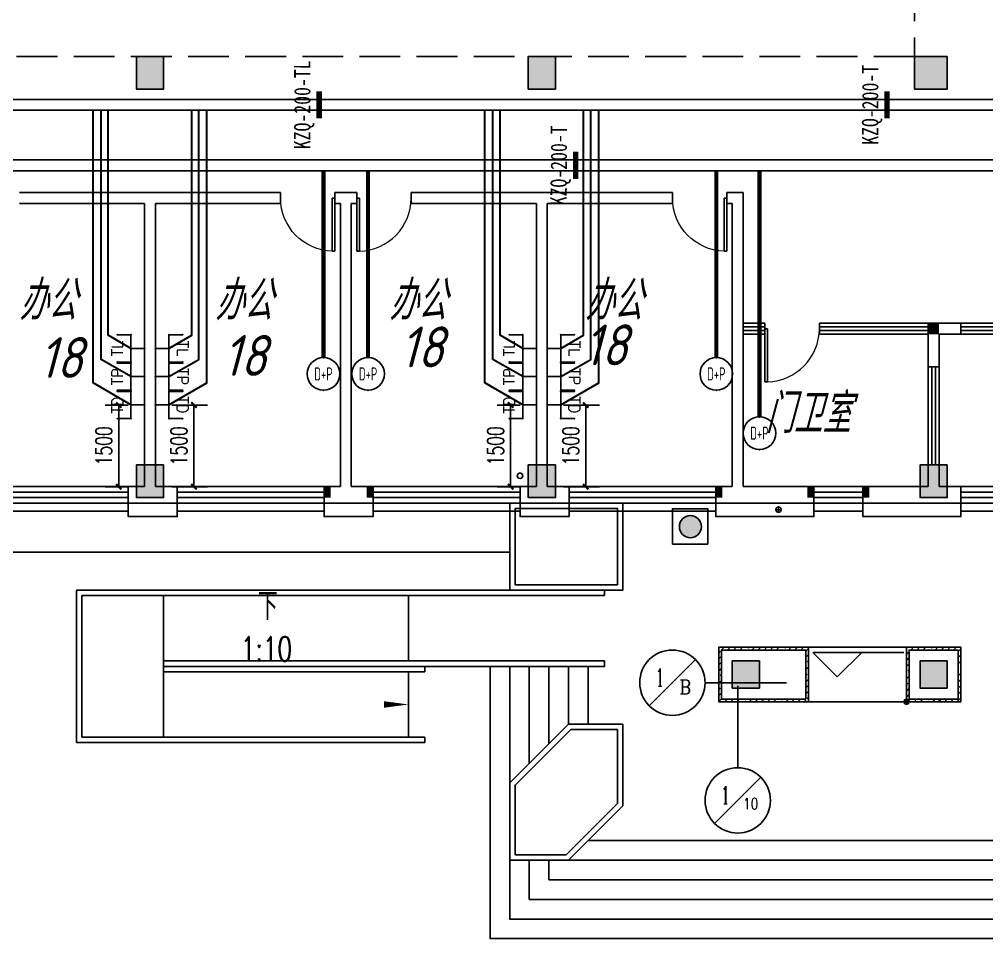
# Model space of a CAD drawing. Extents: x 1398449 to 2142961, y 256969 to 1032940.
# Drawn here: x 1567291 to 1585065, y 831354 to 848236 of the extents above; entities that cross this region are included whole.
import ezdxf
from ezdxf.enums import TextEntityAlignment as Align

# ---------------------------------------------------------------- set-up
doc = ezdxf.new("R2010")
doc.units = 0
doc.header["$LTSCALE"] = 1500
doc.header["$PDSIZE"] = 50
doc.linetypes.add('DASH', pattern=[0.35, 0.25, -0.1])
for name, color, linetype in [('1-建筑底图', 8, 'Continuous'), ('CABLETRAY_PDS', 6, 'Continuous'), ('EQUIP-通讯', 3, 'Continuous'), ('TEL_DIM', 3, 'Continuous'), ('WIRE-综合布线', 5, 'Continuous'), ('光纤点位', 3, 'Continuous'), ('内网桥架', 1, 'Continuous'), ('抗震支吊架', 2, 'Continuous'), ('排水', 153, 'Continuous'), ('红机电话', 3, 'Continuous'), ('结构柱子', 253, 'Continuous'), ('蓝机电话', 3, 'Continuous'), ('防火分区', 8, 'Continuous')]:
    doc.layers.add(name, color=color, linetype=linetype)
doc.layers.add('内网线路', color=1, linetype='Continuous', lineweight=30)
doc.styles.add('_TCH_AXIS', font='COMPLEX', dxfattribs={"bigfont": 'GBCBIG'})
doc.styles.add('_TCH_DIM', font='SIMPLEX', dxfattribs={"bigfont": 'GBCBIG'})
doc.styles.add('_TCH_DIM_T3', font='SIMPLEX', dxfattribs={"width": 0.705882, "bigfont": 'GBCBIG'})
doc.styles.add('_TEL_ATTDEF', font='GBENOR', dxfattribs={"width": 0.8, "height": 3, "bigfont": 'GBCBIG'})
doc.styles.add('_TEL_DIM', font='SIMPLEX', dxfattribs={"width": 0.8, "height": 3.5, "bigfont": 'HZTXT'})
doc.styles.add('kzcad', font='', dxfattribs={"width": 0.8})
doc.styles.get("Standard").update_dxf_attribs({"font": 'gbeitc.shx', "bigfont": 'gbcbig.shx'})
doc.styles.get('kzcad').set_extended_font_data('SimSun')
doc.linetypes.add('JIEDI', pattern='A,1.25,-0.25,0.25,-0.25,0.625,["/",Standard,S=0.6,R=0,X=0,Y=-0.3],0.625,-0.25,0.25,-0.25', length=4)
doc.dimstyles.new('_TCH_ARCH&&100', dxfattribs={"dimtxt": 297.5, "dimasz": 100, "dimexe": 250, "dimexo": 300, "dimgap": 126.25, "dimtad": 1, "dimdec": 0, "dimzin": 0, "dimdsep": 46, "dimtxsty": '_TCH_DIM_T3', "dimblk": 'ARCHTICK', "dimcen": 0.09, "dimclrt": 7, "dimazin": 2, "dimtfac": 1, "dimtdec": 0, "dimtix": 1, "dimtmove": 2, "dimatfit": 3, "dimfxl": 1, "dimtolj": 1, "dimtzin": 0, "dimarcsym": 0})
pattern_1 = [(45, (-450041.67, -846153.72), (-112.253202, 112.253202), []), (45, (-449929.41, -846153.72), (-112.253202, 112.253202), [79.375, -39.6875])]

# ---------------------------------------------------------------- blocks, each defined once
blk = doc.blocks.new('A$C2CDD3BEF')
at = {"layer": '防火分区'}
h = blk.add_hatch(color=7, dxfattribs=at)
h.dxf.hatch_style = 1
edge = h.paths.add_edge_path()
edge.add_arc((460, 446), 282, 0, 360)
at = {"layer": '防火分区', "color": 7}
blk.add_lwpolyline([(0, 0), (900, 0), (900, 900), (0, 900)], close=True, dxfattribs=at)
blk.add_circle((460, 446), 282, dxfattribs=at)
blk = doc.blocks.new('A$C7C7335C3')
at = {"layer": '结构柱子'}
h = blk.add_hatch(color=6, dxfattribs=at)
h.dxf.hatch_style = 1
h.paths.add_polyline_path([(50850, 22800), (50350, 22800), (50350, 22200), (50850, 22200)])
h = blk.add_hatch(color=6, dxfattribs=at)
h.dxf.hatch_style = 1
h.paths.add_polyline_path([(58050, 22800), (57550, 22800), (57550, 22200), (58050, 22200)])
h = blk.add_hatch(color=6, dxfattribs=at)
h.dxf.hatch_style = 1
h.paths.add_polyline_path([(65250, 22200), (65250, 22800), (64650, 22800), (64650, 22200)])
h = blk.add_hatch(color=6, dxfattribs=at)
h.dxf.hatch_style = 1
h.paths.add_polyline_path([(50850, 15300), (50350, 15300), (50350, 14700), (50850, 14700)])
h = blk.add_hatch(color=6, dxfattribs=at)
h.dxf.hatch_style = 1
h.paths.add_polyline_path([(58050, 14700), (58050, 15300), (57550, 15300), (57550, 14700)])
h = blk.add_hatch(color=6, dxfattribs=at)
h.dxf.hatch_style = 1
h.paths.add_polyline_path([(65250, 15300), (64750, 15300), (64750, 14700), (65250, 14700)])
h = blk.add_hatch(color=6, dxfattribs=at)
h.dxf.hatch_style = 1
h.paths.add_polyline_path([(61800, 11700), (61300, 11700), (61300, 11200), (61800, 11200)])
h = blk.add_hatch(color=6, dxfattribs=at)
h.dxf.hatch_style = 1
h.paths.add_polyline_path([(65250, 11700), (64750, 11700), (64750, 11200), (65250, 11200)])
at = {"layer": '结构柱子', "color": 6}
for points in [[(50850, 22800), (50350, 22800), (50350, 22200), (50850, 22200)], [(58050, 22800), (57550, 22800), (57550, 22200), (58050, 22200)], [(65250, 22800), (64650, 22800), (64650, 22200), (65250, 22200)], [(50850, 15300), (50350, 15300), (50350, 14700), (50850, 14700)], [(58050, 15300), (57550, 15300), (57550, 14700), (58050, 14700)], [(65250, 15300), (64750, 15300), (64750, 14700), (65250, 14700)], [(61800, 11700), (61300, 11700), (61300, 11200), (61800, 11200)], [(65250, 11700), (64750, 11700), (64750, 11200), (65250, 11200)]]:
    blk.add_lwpolyline(points, close=True, dxfattribs=at)
blk = doc.blocks.new('ng')
at = {"layer": '排水'}
for p, q in [((345991, 781358), (346091, 781358)), ((346041, 781408), (346041, 781308))]:
    blk.add_line(p, q, dxfattribs=at)
blk.add_circle((346041, 781358), 50, dxfattribs=at)
blk = doc.blocks.new('$TCHSYS$WIN2D')
for p, q in [((-0.5, 0.5), (0.5, 0.5)), ((-0.5, 0.5), (-0.5, -0.5)), ((0.5, 0.5), (0.5, -0.5)), ((0.5, 0.1667), (-0.5, 0.1667)), ((0.5, -0.1667), (-0.5, -0.1667)), ((-0.5, -0.5), (0.5, -0.5))]:
    blk.add_line(p, q)
blk = doc.blocks.new('$DorLib2D$00000001')
for p, q in [((0.45, 0.975), (0.5, 0.975)), ((0.45, 0), (0.45, 0.975)), ((0.5, 0), (0.5, 0.975)), ((0.5, 0), (0.45, 0))]:
    blk.add_line(p, q)
at = {"lineweight": 13}
blk.add_arc((0.475, 0), 0.975, 91.4693, 180, dxfattribs=at)
blk = doc.blocks.new('1-一层建筑底图')
at = {"layer": '1-建筑底图'}
h = blk.add_hatch(dxfattribs=at)
h.set_pattern_fill('ANSI33', color=256, scale=50)
h.set_pattern_definition(pattern_1)
h.paths.add_polyline_path([(62700, 11050), (61050, 11050), (61050, 12050), (62700, 12050)])
h.paths.add_polyline_path([(62650, 11100), (61100, 11100), (61100, 12000), (62650, 12000)], flags=16)
h = blk.add_hatch(dxfattribs=at)
h.set_pattern_fill('ANSI33', color=256, scale=50)
h.set_pattern_definition(pattern_1)
h.paths.add_polyline_path([(65500, 11050), (64500, 11050), (64500, 12050), (65500, 12050)])
h.paths.add_polyline_path([(65450, 11100), (64550, 11100), (64550, 12000), (65450, 12000)], flags=16)
for p, q in [((50600, 20400), (48200, 20400)), ((53000, 20400), (50600, 20400)), ((53000, 20200), (53000, 20400)), ((54200, 20400), (54000, 20400)), ((54000, 20400), (54000, 20200)), ((54400, 20400), (54200, 20400)), ((54400, 20200), (54400, 20400)), ((57800, 20400), (55400, 20400)), ((55400, 20400), (55400, 20200)), ((60200, 20400), (57800, 20400)), ((60200, 20200), (60200, 20400)), ((61500, 20400), (61200, 20400)), ((61200, 20400), (61200, 20200)), ((61500, 20400), (61500, 17900)), ((48200, 20200), (50500, 20200)), ((50500, 20200), (50500, 15000)), ((50700, 20200), (50700, 15000)), ((50700, 20200), (53000, 20200)), ((54000, 20200), (54100, 20200)), ((54100, 20200), (54100, 15000)), ((54300, 20200), (54300, 15000)), ((54300, 20200), (54400, 20200)), ((55400, 20200), (57700, 20200)), ((57700, 20200), (57700, 15000)), ((57900, 20200), (60200, 20200)), ((57900, 20200), (57900, 15000)), ((61200, 20200), (61300, 20200)), ((61300, 20200), (61300, 17900)), ((61900, 18000), (61500, 18000)), ((61900, 17800), (61900, 18000)), ((64900, 18000), (62900, 18000)), ((62900, 18000), (62900, 17800)), ((65500, 18000), (64900, 18000)), ((64900, 18000), (64900, 17200)), ((65500, 17800), (65500, 18000)), ((61300, 17900), (61300, 15000)), ((61500, 17933.3), (61900, 17933.3)), ((61500, 17900), (61500, 15000)), ((61500, 17866.7), (61900, 17866.7)), ((61500, 17800), (61900, 17800)), ((62900, 17933.3), (64900, 17933.3)), ((62900, 17866.7), (64900, 17866.7)), ((62900, 17800), (64900, 17800)), ((65100, 17800), (65500, 17800)), ((65100, 17200), (65100, 17800)), ((64900, 17200), (65100, 17200)), ((65100, 15400), (64900, 15400)), ((64900, 15400), (64900, 15000)), ((65100, 15000), (65100, 15400)), ((50500, 15000), (50200, 15000)), ((50200, 15000), (50200, 14700)), ((51100, 15000), (50700, 15000)), ((51100, 14700), (51100, 15000)), ((54100, 15000), (53800, 15000)), ((53800, 15000), (53800, 14700)), ((54700, 15000), (54300, 15000)), ((54700, 14700), (54700, 15000)), ((57700, 15000), (57400, 15000)), ((57400, 15000), (57400, 14700)), ((58300, 15000), (57900, 15000)), ((58300, 14700), (58300, 15000)), ((61300, 15000), (61000, 15000)), ((61000, 15000), (61000, 14700)), ((62800, 15000), (61500, 15000)), ((62800, 14700), (62800, 15000)), ((64900, 15000), (63700, 15000)), ((63700, 15000), (63700, 14700)), ((65500, 15000), (65100, 15000)), ((65500, 14700), (65500, 15000)), ((50200, 14700), (50600, 14700)), ((50600, 14700), (51100, 14700)), ((53800, 14700), (54200, 14700)), ((54200, 14700), (54700, 14700)), ((57210, 13100), (57210, 14700)), ((57400, 14700), (57800, 14700)), ((57800, 14700), (58300, 14700)), ((61000, 14700), (61400, 14700)), ((61400, 14700), (62800, 14700)), ((63700, 14700), (65000, 14700)), ((65000, 14700), (65500, 14700)), ((49250, 13100), (49250, 10300)), ((49250, 13100), (58950, 13100)), ((49350, 13000), (49350, 10400)), ((49350, 13000), (58950, 13000)), ((50850, 13000), (50850, 10400)), ((55350, 13000), (55350, 11800)), ((58950, 13100), (58950, 13000)), ((64500, 12050), (62700, 12050)), ((63230, 11506.2), (62780, 11956.2)), ((62780, 11956.2), (64454.1, 11956.2)), ((63230, 11506.2), (63680, 11956.2)), ((50850, 11800), (58950, 11800)), ((58950, 11800), (58950, 11700)), ((59775, 10975.7), (60623.6, 11824.3)), ((50850, 11700), (58950, 11700)), ((50850, 11600), (55650, 11600)), ((55350, 11600), (55350, 10400)), ((55650, 11600), (55650, 11700)), ((56850, 11700), (56850, 6700)), ((62299.3, 11400), (60799.3, 11400)), ((61400.3, 11339.5), (61400.3, 9839.5)), ((62700, 11050), (64500, 11050)), ((49350, 10400), (55650, 10400)), ((55650, 10300), (55650, 10400)), ((49250, 10300), (55650, 10300)), ((60976, 8815.2), (61824.6, 9663.8)), ((56850, 6700), (82150, 6700))]:
    blk.add_line(p, q, dxfattribs=at)
at = {"layer": '1-建筑底图', "linetype": 'DASH', "ltscale": 2}
blk.add_lwpolyline([(43700.1, 28500), (64650.1, 28500), (64650.1, 22900), (43700.1, 22900)], close=True, dxfattribs=at)
at = {"layer": '1-建筑底图'}
for points in [[(57210, 13800), (30300, 13800), (30300, 18750)], [(47500, 14700), (47500, 14550), (50200, 14550), (50200, 14700)], [(50200, 14700), (50200, 14450), (51100, 14450), (51100, 14700)], [(51100, 14700), (51100, 14550), (53800, 14550), (53800, 14700)], [(53800, 14700), (53800, 14450), (54700, 14450), (54700, 14700)], [(54700, 14700), (54700, 14550), (57400, 14550), (57400, 14700)], [(57400, 14700), (57400, 14450), (58300, 14450), (58300, 14700)], [(58300, 14700), (58300, 14550), (61000, 14550), (61000, 14700)], [(61000, 14700), (61000, 14450), (62800, 14450), (62800, 14700)], [(62800, 14700), (62800, 14550), (63700, 14550), (63700, 14700)], [(63700, 14700), (63700, 14450), (65500, 14450), (65500, 14700)], [(65500, 14700), (65500, 14550), (66400, 14550), (66400, 14700)], [(56850, 11700), (56850, 6700), (82150, 6700), (82150, 11700)], [(57210, 11700), (57210, 7060), (81790, 7060), (81790, 11700)], [(57570, 11700), (57570, 9920)], [(57930, 11700), (57930, 10280)], [(58290, 11700), (58290, 10640)], [(58650, 11700), (58650, 10640)], [(59290, 10640), (59290, 9140), (58290, 8140), (57210, 8140), (57210, 9560), (58290, 10640), (59290, 10640)], [(58650, 8500), (80350, 8500)], [(57570, 8140), (57570, 7420), (81430, 7420), (81430, 8140)], [(57930, 8140), (57930, 7780), (81070, 7780), (81070, 8140)], [(58290, 8140), (80710, 8140)]]:
    blk.add_lwpolyline(points, dxfattribs=at)
for points in [[(57210, 14700), (59290, 14700), (59290, 13100), (57210, 13100)], [(57310, 14600), (59190, 14600), (59190, 13200), (57310, 13200)], [(62700, 11050), (61050, 11050), (61050, 12050), (62700, 12050)], [(62650, 11100), (61100, 11100), (61100, 12000), (62650, 12000)], [(65500, 11050), (64500, 11050), (64500, 12050), (65500, 12050)], [(65450, 11100), (64550, 11100), (64550, 12000), (65450, 12000)], [(61800, 11300), (61300, 11300), (61300, 11800), (61800, 11800)], [(65250, 11300), (64750, 11300), (64750, 11800), (65250, 11800)], [(59190, 10540), (59190, 9181.4), (58248.6, 8240), (57310, 8240), (57310, 9518.6), (58331.5, 10540)]]:
    blk.add_lwpolyline(points, close=True, dxfattribs=at)
blk.add_lwpolyline([(55350, 12400, 0, 0, 0), (50100, 12400, 0, 0, 0), (50100, 11000, 0, 0, 0), (55350, 11000, 0, 120, 0), (54900, 11000, 0, 0, 0)], format="xyseb", dxfattribs=at)
at = {"layer": '1-建筑底图', "const_width": 60}
blk.add_lwpolyline([(64489.2, 11078, 1), (64510.9, 11022, 1)], format="xyb", close=True, dxfattribs=at)
at = {"layer": '1-建筑底图'}
for centre, radius in [((57400, 15200), 50), ((60199.3, 11400), 600), ((61400.3, 9239.5), 600)]:
    blk.add_circle(centre, radius, dxfattribs=at)
for points in [[(64900.1, 18000), (64900.1, 17800), (65100.1, 18000), (65100.1, 17800)], [(53920.1, 15000), (53920.1, 14800), (53800.1, 15000), (53800.1, 14800)], [(54700.1, 15000), (54700.1, 14800), (54580.1, 15000), (54580.1, 14800)], [(61120.1, 15000), (61120.1, 14800), (61000.1, 15000), (61000.1, 14800)], [(62800, 15000), (62800, 14800), (62680, 15000), (62680, 14800)], [(63820, 15000), (63820, 14800), (63700, 15000), (63700, 14800)]]:
    blk.add_solid(points, dxfattribs=at)
blk.add_blockref('A$C7C7335C3', (0, 100), dxfattribs=at)
for name, p, xscale, yscale, zscale in [('$DorLib2D$00000001', (53500, 20300), 1000, -1000, 1000), ('$DorLib2D$00000001', (54900, 20300), -1000, -1000, -1000), ('$DorLib2D$00000001', (60700, 20300), 1000, -1000, 1000), ('$TCHSYS$WIN2D', (48850, 14850), 2700, -300, 2700), ('$TCHSYS$WIN2D', (52450, 14850), 2700, -300, 2700), ('$TCHSYS$WIN2D', (56050, 14850), 2700, -300, 2700), ('$TCHSYS$WIN2D', (59650, 14850), 2700, -300, 2700), ('$TCHSYS$WIN2D', (63250, 14850), 900, -300, 900), ('A$C2CDD3BEF', (60199.8, 13945.1), 0.7200000000000001, 0.7200000000000001, 0.7200000000000001)]:
    blk.add_blockref(name, p, dxfattribs=dict(at, xscale=xscale, yscale=yscale, zscale=zscale))
for name, p, xscale, yscale, zscale, rotation in [('$TCHSYS$WIN2D', (66375, 17900), 1750, -200, 1750, 359.9999999999896), ('$DorLib2D$00000001', (62400, 17900), -1000, -1000, -1000, 359.9999999999907), ('$TCHSYS$WIN2D', (65000, 16300), 1800, -200, 1800, 89.9999999999911), ('$TCHSYS$WIN2D', (65950, 14850), 900, -300, 900, 359.9999999999904)]:
    blk.add_blockref(name, p, dxfattribs=dict(at, xscale=xscale, yscale=yscale, zscale=zscale, rotation=rotation))
at = {"layer": '1-建筑底图', "xscale": -1}
blk.add_blockref('ng', (408188.9, -766781), dxfattribs=at)
at = {"layer": '1-建筑底图'}
for s, height, p in [('办公', 723.4, (48193.8, 18058.8)), ('办公', 723.4, (48193.8, 18058.8)), ('办公', 723.4, (51793.8, 18058.8)), ('办公', 723.4, (51793.8, 18058.8)), ('办公', 723.4, (54991.4, 18058.8)), ('办公', 723.4, (58591.4, 18058.8)), ('18', 750, (58573.5, 17228.2)), ('18', 750, (51939.9, 17034.1)), ('18', 750, (55193.7, 17190.4)), ('18', 750, (48560.1, 16996.3)), ('门卫室', 723.4, (61902.8, 15986.2))]:
    blk.add_text(s, height=height, dxfattribs=at).set_placement(p)
at = {"layer": '1-建筑底图', "style": '_TCH_DIM'}
blk.add_text('下', height=506.4, rotation=360, dxfattribs=at).set_placement((52582.6, 12551.9))
at = {"layer": '1-建筑底图', "style": '_TCH_DIM', "width": 0.705882}
blk.add_text('1:10', height=446.25, rotation=360, dxfattribs=at).set_placement((52267.5, 11796.2))
at = {"layer": '1-建筑底图', "style": '_TCH_AXIS'}
for s, height, p, p2 in [('1', 327.9, (59900.5, 11334.4), (60041, 11334.4)), ('B', 266.7, (60328.1, 11186.6), (60544, 11186.6)), ('1', 327.9, (61101.5, 9173.9), (61242, 9173.9)), ('10', 202.93, (61498.3, 9077.2), (61778.5, 9077.2))]:
    blk.add_text(s, height=height, dxfattribs=at).set_placement(p, p2, align=Align.FIT)
blk = doc.blocks.new('$equip_U$00000080(win7-PC-hzk)')
blk.add_circle((0, 0.5), 0.5)
for p in [(0, 0.999), (-0.5, 0.5), (0.5, 0.5)]:
    blk.add_point(p)
at = {"color": 7, "style": '_TEL_DIM', "width": 0.7}
blk.add_attdef('$TEXT$', text='', height=0.4, dxfattribs=at).set_placement((0, 0.5), align=Align.MIDDLE_CENTER)
at = {"color": 7, "style": '_TEL_DIM', "flags": 1}
for tag in ['A', 'REMARK']:
    blk.add_attdef(tag, text='', height=0.00002, dxfattribs=at).set_placement((0, 0), align=Align.MIDDLE_CENTER)
blk = doc.blocks.new('$equip$00001867')
for p, q in [((-0.5, 0.499), (-0.5, 0.999)), ((0.5, 0.999), (0.5, 0.499)), ((0.5, 0.499), (-0.5, 0.499)), ((0, 0.5), (0, 0))]:
    blk.add_line(p, q)
for p in [(-0.5, 0.999), (0.5, 0.999), (-0.5, 0.499), (0.5, 0.499), (0, 0)]:
    blk.add_point(p)
at = {"color": 7, "style": '_TEL_DIM'}
blk.add_attdef('$TEXT$', text='', height=0.4, dxfattribs=at).set_placement((0, 0.999), align=Align.MIDDLE_CENTER)
at = {"color": 7, "style": '_TEL_DIM', "flags": 1}
blk.add_attdef('A', text='', height=0.00002, dxfattribs=at).set_placement((0, 0), align=Align.MIDDLE_CENTER)
blk = doc.blocks.new('$equip$00002670')
for p, q in [((-0.5, 0.499), (-0.5, 0.999)), ((0.5, 0.999), (0.5, 0.499)), ((0.5, 0.499), (-0.5, 0.499)), ((0, 0.5), (0, 0))]:
    blk.add_line(p, q)
for p in [(-0.5, 0.999), (0.5, 0.999), (-0.5, 0.499), (0.5, 0.499), (0, 0)]:
    blk.add_point(p)
at = {"color": 7, "style": '_TEL_DIM'}
blk.add_attdef('$TEXT$', text='', height=0.4, dxfattribs=at).set_placement((0, 0.999), align=Align.MIDDLE_CENTER)
at = {"color": 7, "style": '_TEL_DIM', "flags": 1}
blk.add_attdef('A', text='', height=0.000025, dxfattribs=at).set_placement((0, 0), align=Align.MIDDLE_CENTER)
blk = doc.blocks.new('_ArchTick')
at = {"color": 0, "linetype": 'ByBlock', "const_width": 0.4}
blk.add_lwpolyline([(-0.5, -0.5), (0.5, 0.5)], dxfattribs=at)
blk = doc.blocks.new('*D1045')
at = {"layer": 'Defpoints', "color": 0, "transparency": 16777216}
for p in [(1576991, 841154), (1577699, 841154), (1576991, 839654)]:
    blk.add_point(p, dxfattribs=at)
at = {"layer": 'TEL_DIM', "color": 0, "lineweight": -2, "transparency": 16777216}
for p, q in [((1577291, 841154), (1577949, 841154)), ((1577699, 839654), (1577699, 841154)), ((1577291, 839654), (1577949, 839654))]:
    blk.add_line(p, q, dxfattribs=at)
at = {"layer": 'TEL_DIM', "color": 0, "lineweight": -2, "transparency": 16777216, "xscale": 100, "yscale": 100, "zscale": 100}
for p, rotation in [((1577699, 841154), 90), ((1577699, 839654), 270)]:
    blk.add_blockref('_ArchTick', p, dxfattribs=dict(at, rotation=rotation))
at = {"layer": 'TEL_DIM', "color": 7, "transparency": 16777216, "insert": (1577424, 840404), "char_height": 297.5, "attachment_point": 5, "rotation": 90, "style": '_TCH_DIM_T3'}
blk.add_mtext('\\A1;1500', dxfattribs=at)
blk = doc.blocks.new('*D1046')
at = {"layer": 'Defpoints', "color": 0, "transparency": 16777216}
for p in [(1576318, 841154), (1576791, 841154), (1576791, 839654)]:
    blk.add_point(p, dxfattribs=at)
at = {"layer": 'TEL_DIM', "color": 0, "lineweight": -2, "transparency": 16777216}
for p, q in [((1576491, 841154), (1576068, 841154)), ((1576318, 839654), (1576318, 841154)), ((1576491, 839654), (1576068, 839654))]:
    blk.add_line(p, q, dxfattribs=at)
at = {"layer": 'TEL_DIM', "color": 0, "lineweight": -2, "transparency": 16777216, "xscale": 100, "yscale": 100, "zscale": 100}
for p, rotation in [((1576318, 841154), 90), ((1576318, 839654), 270)]:
    blk.add_blockref('_ArchTick', p, dxfattribs=dict(at, rotation=rotation))
at = {"layer": 'TEL_DIM', "color": 7, "transparency": 16777216, "insert": (1576043, 840404), "char_height": 297.5, "attachment_point": 5, "rotation": 90, "style": '_TCH_DIM_T3'}
blk.add_mtext('\\A1;1500', dxfattribs=at)
blk = doc.blocks.new('*D1047')
at = {"layer": 'Defpoints', "color": 0, "transparency": 16777216}
for p in [(1569791, 841154), (1570499, 841154), (1569791, 839654)]:
    blk.add_point(p, dxfattribs=at)
at = {"layer": 'TEL_DIM', "color": 0, "lineweight": -2, "transparency": 16777216}
for p, q in [((1570091, 841154), (1570749, 841154)), ((1570499, 839654), (1570499, 841154)), ((1570091, 839654), (1570749, 839654))]:
    blk.add_line(p, q, dxfattribs=at)
at = {"layer": 'TEL_DIM', "color": 0, "lineweight": -2, "transparency": 16777216, "xscale": 100, "yscale": 100, "zscale": 100}
for p, rotation in [((1570499, 841154), 90), ((1570499, 839654), 270)]:
    blk.add_blockref('_ArchTick', p, dxfattribs=dict(at, rotation=rotation))
at = {"layer": 'TEL_DIM', "color": 7, "transparency": 16777216, "insert": (1570224, 840404), "char_height": 297.5, "attachment_point": 5, "rotation": 90, "style": '_TCH_DIM_T3'}
blk.add_mtext('\\A1;1500', dxfattribs=at)
blk = doc.blocks.new('*D1048')
at = {"layer": 'Defpoints', "color": 0, "transparency": 16777216}
for p in [(1569118, 841154), (1569591, 841154), (1569591, 839654)]:
    blk.add_point(p, dxfattribs=at)
at = {"layer": 'TEL_DIM', "color": 0, "lineweight": -2, "transparency": 16777216}
for p, q in [((1569291, 841154), (1568868, 841154)), ((1569118, 839654), (1569118, 841154)), ((1569291, 839654), (1568868, 839654))]:
    blk.add_line(p, q, dxfattribs=at)
at = {"layer": 'TEL_DIM', "color": 0, "lineweight": -2, "transparency": 16777216, "xscale": 100, "yscale": 100, "zscale": 100}
for p, rotation in [((1569118, 841154), 90), ((1569118, 839654), 270)]:
    blk.add_blockref('_ArchTick', p, dxfattribs=dict(at, rotation=rotation))
at = {"layer": 'TEL_DIM', "color": 7, "transparency": 16777216, "insert": (1568843, 840404), "char_height": 297.5, "attachment_point": 5, "rotation": 90, "style": '_TCH_DIM_T3'}
blk.add_mtext('\\A1;1500', dxfattribs=at)

msp = doc.modelspace()

# ---------------------------------------------------------------- linework, layer by layer
at = {"layer": 'CABLETRAY_PDS'}
for p, q in [((1554087.5, 845654.4), (1592141, 845654.4)), ((1592141, 845454.4), (1554087.5, 845454.4))]:
    msp.add_line(p, q, dxfattribs=at)
at = {"layer": 'WIRE-综合布线', "linetype": 'Continuous', "const_width": 75}
for points in [[(1572879.3, 842024.1), (1572879.3, 845454.4)], [(1573699.2, 842024.1), (1573699.2, 845454.4)], [(1580097.6, 842024.1), (1580097.6, 845454.4)], [(1580890.6, 840936), (1580890.6, 845454.4)]]:
    msp.add_lwpolyline(points, dxfattribs=at)
at = {"layer": '内网桥架'}
for p, q in [((1551329.9, 846766.1), (1591109.1, 846766.1)), ((1591109.1, 846566.1), (1551329.9, 846566.1))]:
    msp.add_line(p, q, dxfattribs=at)
at = {"layer": '内网线路'}
for points in [[(1569341.5, 841154.4), (1568644.9, 841558.8), (1568644.9, 846566.1)], [(1569341.5, 841674.4), (1568792.6, 841988.7), (1568792.6, 846566.1)], [(1569341.5, 842192.7), (1568923.6, 842435.8), (1568923.6, 846566.1)], [(1570040.5, 842192.7), (1570458.4, 842435.8), (1570458.4, 846566.1)], [(1570040.5, 841674.4), (1570589.4, 841988.7), (1570589.4, 846566.1)], [(1570040.5, 841154.4), (1570737, 841558.8), (1570737, 846566.1)], [(1576541.5, 841154.4), (1575844.9, 841558.8), (1575844.9, 846566.1)], [(1576541.5, 841674.4), (1575992.6, 841988.7), (1575992.6, 846566.1)], [(1576541.5, 842192.7), (1576123.6, 842435.8), (1576123.6, 846566.1)], [(1577240.5, 842192.7), (1577658.4, 842435.8), (1577658.4, 846566.1)], [(1577240.5, 841674.4), (1577789.4, 841988.7), (1577789.4, 846566.1)], [(1577240.5, 841154.4), (1577937, 841558.8), (1577937, 846566.1)]]:
    msp.add_lwpolyline(points, dxfattribs=at)
at = {"layer": '抗震支吊架', "color": 5, "const_width": 100}
for points in [[(1572799.1, 846416.1), (1572799.1, 846916.1)], [(1583233.7, 846416.1), (1583233.7, 846916.1)]]:
    msp.add_lwpolyline(points, dxfattribs=at)
at = {"layer": '抗震支吊架', "color": 2, "const_width": 100}
msp.add_lwpolyline([(1577511.8, 845304.4), (1577511.8, 845804.4)], dxfattribs=at)

# ---------------------------------------------------------------- block references
at = {"layer": '1-建筑底图', "linetype": 'JIEDI'}
msp.add_blockref('1-一层建筑底图', (1519090.9, 824654.4), dxfattribs=at)
at = {"layer": 'EQUIP-通讯', "linetype": 'JIEDI'}
ref = msp.add_blockref('$equip_U$00000080(win7-PC-hzk)', (1572579.6, 841724.4), dxfattribs=dict(at, xscale=600, yscale=600, zscale=600, rotation=269.9999999999997))
ref.add_attrib('$TEXT$', 'D+P', dxfattribs={"layer": '0', "color": 7, "height": 240, "style": '_TEL_ATTDEF', "width": 0.7}).set_placement((1572879.3, 841724.4), align=Align.MIDDLE_CENTER)
ref = msp.add_blockref('$equip_U$00000080(win7-PC-hzk)', (1573998.9, 841724.4), dxfattribs=dict(at, xscale=600, yscale=600, zscale=600, rotation=90.00000000000017))
ref.add_attrib('$TEXT$', 'D+P', dxfattribs={"layer": '0', "color": 7, "height": 240, "style": '_TEL_ATTDEF', "width": 0.7}).set_placement((1573699.2, 841724.4), align=Align.MIDDLE_CENTER)
ref = msp.add_blockref('$equip_U$00000080(win7-PC-hzk)', (1579797.9, 841724.4), dxfattribs=dict(at, xscale=600, yscale=600, zscale=600, rotation=270.000000000001))
ref.add_attrib('$TEXT$', 'D+P', dxfattribs={"layer": '0', "color": 7, "height": 240, "style": '_TEL_ATTDEF', "width": 0.7}).set_placement((1580097.6, 841724.4), align=Align.MIDDLE_CENTER)
ref = msp.add_blockref('$equip_U$00000080(win7-PC-hzk)', (1580590.9, 840636.3), dxfattribs=dict(at, xscale=600, yscale=600, zscale=600, rotation=270))
ref.add_attrib('$TEXT$', 'D+P', dxfattribs={"layer": '0', "color": 7, "height": 240, "style": '_TEL_ATTDEF', "width": 0.7}).set_placement((1580890.6, 840636.3), align=Align.MIDDLE_CENTER)
at = {"layer": '光纤点位', "xscale": 500, "yscale": 500, "zscale": 500}
for p, rotation in [((1569591, 841154.4), 90), ((1569791, 841154.4), 270), ((1576791, 841154.4), 90), ((1576991, 841154.4), 270)]:
    msp.add_blockref('$equip$00002670', p, dxfattribs=dict(at, rotation=rotation)).add_auto_attribs({'$TEXT$': 'TD'})
at = {"layer": '红机电话', "xscale": 500, "yscale": 500, "zscale": 500}
for p, rotation in [((1569591, 841674.4), 90), ((1569791, 841674.4), 270), ((1576791, 841674.4), 90), ((1576991, 841674.4), 270)]:
    msp.add_blockref('$equip$00001867', p, dxfattribs=dict(at, rotation=rotation)).add_auto_attribs({'$TEXT$': 'TP'})
at = {"layer": '蓝机电话', "xscale": 500, "yscale": 500, "zscale": 500}
for p, rotation in [((1569591, 842192.7), 90), ((1569791, 842192.7), 270), ((1576791, 842192.7), 90), ((1576991, 842192.7), 270)]:
    msp.add_blockref('$equip$00001867', p, dxfattribs=dict(at, rotation=rotation)).add_auto_attribs({'$TEXT$': 'TL'})

# ---------------------------------------------------------------- texts
at = {"layer": '抗震支吊架', "color": 5, "style": 'kzcad', "width": 0.8}
for s, p in [('KZQ-200-TL', (1572639.1, 846666.1)), ('KZQ-200-T', (1583073.7, 846666.1))]:
    msp.add_text(s, height=300, rotation=89.88539, dxfattribs=at).set_placement(p, align=Align.CENTER)
at = {"layer": '抗震支吊架', "color": 2, "style": 'kzcad', "width": 0.8}
msp.add_text('KZQ-200-T', height=300, rotation=89.88539, dxfattribs=at).set_placement((1577351.8, 845554.4), align=Align.CENTER)

# ---------------------------------------------------------------- dimensions: what is measured, and where the dimension line sits
at = {"layer": 'TEL_DIM'}
for p1, p2, distance, picture, middle in [((1569591, 839654.4), (1569591, 841154.4), 473.5, '*D1048', (1568842.5, 840404.4)), ((1569791, 839654.4), (1569791, 841154.4), -708, '*D1047', (1570224, 840404.4)), ((1576791, 839654.4), (1576791, 841154.4), 473.5, '*D1046', (1576042.5, 840404.4)), ((1576991, 839654.4), (1576991, 841154.4), -708, '*D1045', (1577424, 840404.4))]:
    dim = msp.add_aligned_dim(p1=p1, p2=p2, distance=distance, dimstyle='_TCH_ARCH&&100', dxfattribs=at)
    dim.commit()
    dim.dimension.update_dxf_attribs({"geometry": picture, "text_midpoint": middle})

doc.saveas('drawing.dxf')
